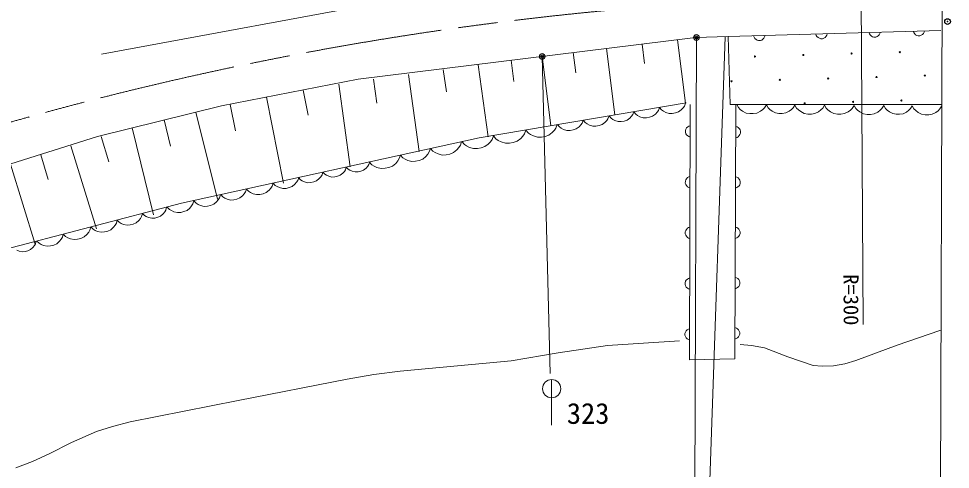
# Model space of a CAD drawing. Units: millimetres, scale not verified. Extents: x 40000 to 680000, y 20000 to 380000.
# Drawn here: x 476588 to 558382, y 267425 to 306964 of the extents above; entities that cross this region are included whole.
import ezdxf
from ezdxf.enums import TextEntityAlignment as Align

# ---------------------------------------------------------------- set-up
doc = ezdxf.new("R2010")
doc.units = ezdxf.units.MM
doc.header["$LTSCALE"] = 1000
doc.header["$PDMODE"] = 32
doc.header["$PDSIZE"] = 500
doc.linetypes.add('CHAIN', pattern=[18.5, 12, -1.5, 3.5, -1.5])
for name, color, linetype, lineweight in [('M-BGD', 7, 'Continuous', 13), ('M-BMK', 2, 'CHAIN', 13), ('M-BMK-OTRS', 5, 'Continuous', 13), ('M-STR-HTXT', 7, 'Continuous', 13), ('M-STR-STRC', 7, 'Continuous', 13)]:
    doc.layers.add(name, color=color, linetype=linetype, lineweight=lineweight)
doc.layers.add('M-OTRS', color=6, linetype='Continuous')
doc.styles.add('ＭＳ ゴシック', font='')
doc.styles.get('ＭＳ ゴシック').set_extended_font_data('MS Gothic')

msp = doc.modelspace()

# ---------------------------------------------------------------- linework, layer by layer
at = {"layer": 'M-BGD'}
for p, q in [((483862, 303858), (511990, 309047)), ((538882, 305384), (557559, 305937)), ((506407, 301645), (535999, 305313)), ((534440, 305120), (535131, 299544)), ((535999, 305313), (538882, 305384)), ((538882, 305384), (539040, 299419)), ((541111, 305450), (541154, 305331)), ((541154, 305331), (541217, 305233)), ((541217, 305233), (541320, 305136)), ((541320, 305136), (541422, 305079)), ((541822, 305090), (541920, 305153)), ((541920, 305153), (542017, 305256)), ((542017, 305256), (542074, 305358)), ((542074, 305358), (542110, 305479)), ((546568, 305611), (546611, 305492)), ((546611, 305492), (546674, 305394)), ((546674, 305394), (546777, 305297)), ((546777, 305297), (546879, 305240)), ((546879, 305240), (547000, 305204)), ((547000, 305204), (547160, 305208)), ((547160, 305208), (547279, 305252)), ((547279, 305252), (547377, 305315)), ((547377, 305315), (547474, 305418)), ((547474, 305418), (547531, 305519)), ((547531, 305519), (547567, 305641)), ((551237, 305749), (551281, 305631)), ((551281, 305631), (551344, 305532)), ((551344, 305532), (551446, 305435)), ((551446, 305435), (551548, 305378)), ((551548, 305378), (551669, 305342)), ((551669, 305342), (551829, 305347)), ((551829, 305347), (551948, 305390)), ((551948, 305390), (552046, 305453)), ((552046, 305453), (552143, 305556)), ((552143, 305556), (552200, 305658)), ((552200, 305658), (552237, 305779)), ((555118, 305865), (555162, 305746)), ((555162, 305746), (555225, 305648)), ((555225, 305648), (555328, 305551)), ((555328, 305551), (555429, 305494)), ((555429, 305494), (555551, 305457)), ((555551, 305457), (555710, 305462)), ((555710, 305462), (555829, 305506)), ((555829, 305506), (555927, 305569)), ((555927, 305569), (556024, 305672)), ((556024, 305672), (556081, 305773)), ((556081, 305773), (556118, 305895)), ((528204, 304347), (528924, 298539)), ((531322, 304733), (531533, 303026)), ((541422, 305079), (541543, 305042)), ((541543, 305042), (541703, 305047)), ((541703, 305047), (541822, 305090)), ((522551, 303646), (523302, 297583)), ((525280, 303984), (525500, 302209)), ((516927, 302926), (517803, 296606)), ((519821, 303308), (520052, 301446)), ((510806, 302078), (511743, 295320)), ((513866, 302502), (514137, 300548)), ((494387, 299326), (506407, 301645)), ((504686, 301230), (505692, 293973)), ((507746, 301654), (508037, 299553)), ((501556, 300701), (501993, 298486)), ((495156, 299436), (495611, 297134)), ((498356, 300069), (499844, 292539)), ((517019, 296515), (535195, 299572)), ((535033, 299295), (535131, 299544)), ((535474, 277045), (535552, 299427)), ((539040, 299419), (557630, 299419)), ((539543, 299419), (539465, 277123)), ((539630, 299419), (539784, 299158)), ((542072, 299143), (542230, 299402)), ((542230, 299402), (542378, 299151)), ((544578, 299137), (544730, 299386)), ((544730, 299386), (544884, 299125)), ((547172, 299110), (547330, 299369)), ((547330, 299369), (547484, 299108)), ((483504, 296636), (494387, 299326)), ((492154, 298774), (494046, 291118)), ((530499, 298549), (530593, 298788)), ((530593, 298788), (530767, 298584)), ((530767, 298584), (530926, 298470)), ((532242, 298410), (532492, 298591)), ((532492, 298591), (532650, 298758)), ((532650, 298758), (532764, 298917)), ((532764, 298917), (532862, 299166)), ((532862, 299166), (533036, 298962)), ((533036, 298962), (533195, 298849)), ((533195, 298849), (533399, 298743)), ((533399, 298743), (533694, 298652)), ((533694, 298652), (533974, 298652)), ((533974, 298652), (534246, 298697)), ((534246, 298697), (534511, 298788)), ((534511, 298788), (534760, 298970)), ((534760, 298970), (534919, 299136)), ((534919, 299136), (535033, 299295)), ((539784, 299158), (539939, 299001)), ((539939, 299001), (540146, 298844)), ((540146, 298844), (540457, 298686)), ((540457, 298686), (540769, 298632)), ((540769, 298632), (541081, 298630)), ((541081, 298630), (541393, 298680)), ((541393, 298680), (541706, 298834)), ((541706, 298834), (541915, 298988)), ((541915, 298988), (542072, 299143)), ((542378, 299151), (542527, 299000)), ((542527, 299000), (542726, 298849)), ((542726, 298849), (543025, 298697)), ((543025, 298697), (543325, 298645)), ((543325, 298645), (543625, 298643)), ((543625, 298643), (543925, 298691)), ((543925, 298691), (544226, 298839)), ((544226, 298839), (544427, 298988)), ((544427, 298988), (544578, 299137)), ((544884, 299125), (545039, 298968)), ((545039, 298968), (545246, 298810)), ((545246, 298810), (545557, 298652)), ((545557, 298652), (545869, 298598)), ((545869, 298598), (546181, 298596)), ((546181, 298596), (546493, 298646)), ((546493, 298646), (546806, 298800)), ((546806, 298800), (547015, 298955)), ((547015, 298955), (547172, 299110)), ((547484, 299108), (547639, 298951)), ((547639, 298951), (547846, 298793)), ((547846, 298793), (548157, 298635)), ((548157, 298635), (548469, 298581)), ((548469, 298581), (548781, 298579)), ((548781, 298579), (549093, 298629)), ((549093, 298629), (549406, 298783)), ((549406, 298783), (549615, 298938)), ((549615, 298938), (549772, 299093)), ((549772, 299093), (549930, 299352)), ((549930, 299352), (550084, 299091)), ((550084, 299091), (550239, 298934)), ((550239, 298934), (550446, 298777)), ((550446, 298777), (550757, 298618)), ((550757, 298618), (551069, 298564)), ((551069, 298564), (551381, 298562)), ((551381, 298562), (551693, 298612)), ((551693, 298612), (552006, 298766)), ((552006, 298766), (552215, 298921)), ((552215, 298921), (552372, 299076)), ((552372, 299076), (552530, 299335)), ((552530, 299335), (552678, 299084)), ((552678, 299084), (552827, 298933)), ((552827, 298933), (553026, 298782)), ((553026, 298782), (553325, 298630)), ((553325, 298630), (553625, 298578)), ((553625, 298578), (553925, 298576)), ((553925, 298576), (554225, 298624)), ((554225, 298624), (554526, 298772)), ((554526, 298772), (554727, 298921)), ((554727, 298921), (554878, 299070)), ((554878, 299070), (555030, 299319)), ((555030, 299319), (555184, 299058)), ((555184, 299058), (555339, 298901)), ((555339, 298901), (555546, 298743)), ((555546, 298743), (555857, 298585)), ((555857, 298585), (556169, 298531)), ((556481, 298529), (556793, 298579)), ((556793, 298579), (557106, 298733)), ((557106, 298733), (557315, 298888)), ((557315, 298888), (557472, 299043)), ((557472, 299043), (557630, 299302)), ((489350, 298080), (489917, 295786)), ((525943, 297640), (526056, 297798)), ((526056, 297798), (526155, 298048)), ((526155, 298048), (526329, 297844)), ((526329, 297844), (526487, 297730)), ((527803, 297670), (528053, 297851)), ((528053, 297851), (528212, 298018)), ((528212, 298018), (528325, 298177)), ((528325, 298177), (528423, 298426)), ((528423, 298426), (528590, 298231)), ((528590, 298231), (528742, 298122)), ((528742, 298122), (528937, 298021)), ((528937, 298021), (529219, 297934)), ((529219, 297934), (529487, 297934)), ((529487, 297934), (529747, 297978)), ((529747, 297978), (530000, 298065)), ((530000, 298065), (530239, 298238)), ((530239, 298238), (530391, 298397)), ((530391, 298397), (530499, 298549)), ((530926, 298470), (531130, 298364)), ((531130, 298364), (531425, 298274)), ((531425, 298274), (531705, 298274)), ((531705, 298274), (531977, 298319)), ((531977, 298319), (532242, 298410)), ((556169, 298531), (556481, 298529)), ((486546, 297387), (488436, 289743)), ((520999, 296862), (521119, 297178)), ((521119, 297178), (521334, 296932)), ((521334, 296932), (521529, 296796)), ((523131, 296739), (523433, 296964)), ((523433, 296964), (523624, 297168)), ((523624, 297168), (523760, 297363)), ((523760, 297363), (523876, 297668)), ((523886, 297670), (524060, 297465)), ((524060, 297465), (524219, 297352)), ((524219, 297352), (524423, 297246)), ((524423, 297246), (524718, 297155)), ((524718, 297155), (524998, 297155)), ((524998, 297155), (525270, 297201)), ((525270, 297201), (525535, 297292)), ((525535, 297292), (525784, 297473)), ((525784, 297473), (525943, 297640)), ((526487, 297730), (526692, 297624)), ((526692, 297624), (526987, 297534)), ((526987, 297534), (527266, 297534)), ((527266, 297534), (527539, 297579)), ((527539, 297579), (527803, 297670)), ((535167, 297272), (535126, 297152)), ((535126, 297152), (535126, 296992)), ((535126, 296992), (535166, 296872)), ((535227, 297372), (535167, 297272)), ((535327, 297472), (535227, 297372)), ((535427, 297532), (535327, 297472)), ((535547, 297571), (535427, 297532)), ((539656, 297471), (539536, 297511)), ((539756, 297410), (539656, 297471)), ((539856, 297310), (539756, 297410)), ((539915, 297210), (539856, 297310)), ((539914, 296810), (539954, 296930)), ((539955, 297090), (539915, 297210)), ((539954, 296930), (539955, 297090)), ((436915, 281983), (483504, 296636)), ((483820, 296634), (484508, 294396)), ((490884, 290763), (517019, 296515)), ((515370, 295865), (515474, 296175)), ((515507, 296181), (515722, 295934)), ((517820, 295966), (518012, 296171)), ((518012, 296171), (518148, 296366)), ((518148, 296366), (518264, 296671)), ((518264, 296671), (518486, 296416)), ((518486, 296416), (518688, 296275)), ((518688, 296275), (518947, 296144)), ((518947, 296144), (519320, 296034)), ((519673, 296037), (520015, 296098)), ((520015, 296098), (520348, 296216)), ((520348, 296216), (520660, 296448)), ((520660, 296448), (520858, 296660)), ((520858, 296660), (520999, 296862)), ((521529, 296796), (521778, 296670)), ((521778, 296670), (522139, 296563)), ((522139, 296563), (522479, 296567)), ((522479, 296567), (522810, 296625)), ((522810, 296625), (523131, 296739)), ((535166, 296872), (535226, 296772)), ((535226, 296772), (535325, 296672)), ((535325, 296672), (535425, 296612)), ((535425, 296612), (535545, 296571)), ((539533, 296511), (539653, 296551)), ((539653, 296551), (539753, 296610)), ((539753, 296610), (539854, 296710)), ((539854, 296710), (539914, 296810)), ((481171, 295819), (483418, 288513)), ((512639, 295274), (512739, 295573)), ((512739, 295573), (512963, 295336)), ((512963, 295336), (513164, 295208)), ((514767, 295216), (515059, 295453)), ((515059, 295453), (515242, 295665)), ((515242, 295665), (515370, 295865)), ((515722, 295934), (515916, 295798)), ((515916, 295798), (516166, 295672)), ((516166, 295672), (516527, 295566)), ((516527, 295566), (516867, 295569)), ((516867, 295569), (517198, 295628)), ((517198, 295628), (517519, 295742)), ((517519, 295742), (517820, 295966)), ((519320, 296034), (519673, 296037)), ((478522, 295004), (479181, 292859)), ((509688, 294270), (509870, 294483)), ((509870, 294483), (509998, 294683)), ((509998, 294683), (510102, 294992)), ((510102, 294992), (510319, 294764)), ((510319, 294764), (510512, 294640)), ((510512, 294640), (510757, 294528)), ((510757, 294528), (511109, 294440)), ((511437, 294457), (511753, 294526)), ((511753, 294526), (512058, 294649)), ((512058, 294649), (512340, 294877)), ((512340, 294877), (512516, 295081)), ((512516, 295081), (512639, 295274)), ((513164, 295208), (513419, 295092)), ((513419, 295092), (513783, 295000)), ((513783, 295000), (514123, 295017)), ((514123, 295017), (514451, 295090)), ((514451, 295090), (514767, 295216)), ((475872, 294189), (478025, 287191)), ((505180, 293565), (505276, 293715)), ((505276, 293715), (505354, 293947)), ((505354, 293947), (505522, 293769)), ((505522, 293769), (505672, 293673)), ((505672, 293673), (505863, 293586)), ((506638, 293585), (506875, 293680)), ((506875, 293680), (507094, 293857)), ((507094, 293857), (507231, 294016)), ((507231, 294016), (507327, 294166)), ((507327, 294166), (507405, 294399)), ((507368, 294391), (507592, 294153)), ((507592, 294153), (507792, 294025)), ((507792, 294025), (508047, 293909)), ((508047, 293909), (508411, 293818)), ((508411, 293818), (508752, 293835)), ((508752, 293835), (509080, 293907)), ((509080, 293907), (509396, 294034)), ((509396, 294034), (509688, 294270)), ((511109, 294440), (511437, 294457)), ((501094, 292774), (501179, 293028)), ((501154, 293023), (501330, 292836)), ((501330, 292836), (501488, 292736)), ((502748, 292743), (502977, 292929)), ((502977, 292929), (503121, 293095)), ((503121, 293095), (503221, 293253)), ((503221, 293253), (503303, 293496)), ((503303, 293496), (503471, 293318)), ((503471, 293318), (503621, 293222)), ((503621, 293222), (503812, 293135)), ((503812, 293135), (504085, 293066)), ((504085, 293066), (504341, 293079)), ((504341, 293079), (504587, 293133)), ((504587, 293133), (504824, 293229)), ((504824, 293229), (505043, 293406)), ((505043, 293406), (505180, 293565)), ((505863, 293586), (506136, 293517)), ((506136, 293517), (506391, 293531)), ((506391, 293531), (506638, 293585)), ((535216, 292922), (535156, 292822)), ((535317, 293022), (535216, 292922)), ((535417, 293082), (535317, 293022)), ((535537, 293121), (535417, 293082)), ((539641, 293057), (539521, 293097)), ((539741, 292997), (539641, 293057)), ((539840, 292896), (539741, 292997)), ((539900, 292796), (539840, 292896)), ((496503, 291764), (496589, 292018)), ((496589, 292018), (496781, 291815)), ((498577, 291915), (498734, 292097)), ((498734, 292097), (498844, 292269)), ((498844, 292269), (498933, 292534)), ((498933, 292534), (499117, 292339)), ((499117, 292339), (499281, 292234)), ((499281, 292234), (499491, 292139)), ((499491, 292139), (499790, 292063)), ((499790, 292063), (500069, 292078)), ((500069, 292078), (500339, 292137)), ((500339, 292137), (500599, 292241)), ((500599, 292241), (500838, 292435)), ((500838, 292435), (500988, 292610)), ((500988, 292610), (501094, 292774)), ((501488, 292736), (501688, 292645)), ((501688, 292645), (501974, 292573)), ((501974, 292573), (502241, 292586)), ((502241, 292586), (502499, 292643)), ((502499, 292643), (502748, 292743)), ((535116, 292702), (535115, 292542)), ((535115, 292542), (535155, 292422)), ((535156, 292822), (535116, 292702)), ((535155, 292422), (535215, 292322)), ((535215, 292322), (535315, 292222)), ((535315, 292222), (535415, 292162)), ((535415, 292162), (535534, 292121)), ((539517, 292097), (539638, 292137)), ((539638, 292137), (539738, 292197)), ((539738, 292197), (539838, 292296)), ((539838, 292296), (539899, 292396)), ((539899, 292396), (539939, 292516)), ((539940, 292676), (539900, 292796)), ((539939, 292516), (539940, 292676)), ((494112, 291077), (494219, 291249)), ((494219, 291249), (494306, 291516)), ((494343, 291524), (494527, 291329)), ((494527, 291329), (494691, 291224)), ((494691, 291224), (494901, 291128)), ((495749, 291127), (496008, 291231)), ((496008, 291231), (496248, 291425)), ((496248, 291425), (496398, 291599)), ((496398, 291599), (496503, 291764)), ((496781, 291815), (496953, 291705)), ((496953, 291705), (497171, 291606)), ((497171, 291606), (497483, 291527)), ((497483, 291527), (497775, 291542)), ((497775, 291542), (498056, 291604)), ((498056, 291604), (498327, 291713)), ((498327, 291713), (498577, 291915)), ((468308, 284885), (490884, 290763)), ((489510, 290177), (489582, 290423)), ((489629, 290434), (489823, 290233)), ((491619, 290352), (491773, 290536)), ((491773, 290536), (491881, 290709)), ((491881, 290709), (491967, 290975)), ((491967, 290975), (492162, 290774)), ((492162, 290774), (492334, 290666)), ((492334, 290666), (492554, 290569)), ((492554, 290569), (492867, 290493)), ((492867, 290493), (493158, 290511)), ((493158, 290511), (493439, 290576)), ((493439, 290576), (493709, 290688)), ((493709, 290688), (493957, 290893)), ((493957, 290893), (494112, 291077)), ((494901, 291128), (495200, 291053)), ((495200, 291053), (495479, 291067)), ((495479, 291067), (495749, 291127)), ((487279, 289444), (487377, 289612)), ((487377, 289612), (487453, 289869)), ((487453, 289869), (487636, 289690)), ((487636, 289690), (487797, 289595)), ((487797, 289595), (488001, 289512)), ((488812, 289541), (489056, 289650)), ((489056, 289650), (489278, 289844)), ((489278, 289844), (489415, 290016)), ((489415, 290016), (489510, 290177)), ((489823, 290233), (489996, 290125)), ((489996, 290125), (490216, 290028)), ((490216, 290028), (490529, 289953)), ((490529, 289953), (490820, 289971)), ((490820, 289971), (491101, 290036)), ((491101, 290036), (491370, 290147)), ((491370, 290147), (491619, 290352)), ((484916, 288663), (485066, 288851)), ((485066, 288851), (485169, 289027)), ((485169, 289027), (485248, 289295)), ((485227, 289290), (485419, 289102)), ((485419, 289102), (485587, 289003)), ((485587, 289003), (485800, 288916)), ((485800, 288916), (486102, 288852)), ((486102, 288852), (486380, 288877)), ((486380, 288877), (486648, 288946)), ((486648, 288946), (486903, 289061)), ((486903, 289061), (487135, 289264)), ((487135, 289264), (487279, 289444)), ((488001, 289512), (488290, 289450)), ((488290, 289450), (488556, 289474)), ((488556, 289474), (488812, 289541)), ((480427, 287792), (480506, 288061)), ((480506, 288061), (480714, 287856)), ((482327, 287811), (482580, 288032)), ((482580, 288032), (482736, 288228)), ((482736, 288228), (482843, 288411)), ((482843, 288411), (482925, 288690)), ((482925, 288690), (483125, 288494)), ((483125, 288494), (483301, 288391)), ((483301, 288391), (483523, 288300)), ((483523, 288300), (483838, 288234)), ((483838, 288234), (484129, 288260)), ((484129, 288260), (484407, 288332)), ((484407, 288332), (484674, 288451)), ((484674, 288451), (484916, 288663)), ((535146, 288372), (535105, 288252)), ((535105, 288252), (535105, 288092)), ((535105, 288092), (535145, 287972)), ((535145, 287972), (535204, 287872)), ((535206, 288472), (535146, 288372)), ((535306, 288572), (535206, 288472)), ((535406, 288631), (535306, 288572)), ((535526, 288671), (535406, 288631)), ((539625, 288643), (539506, 288684)), ((539725, 288583), (539625, 288643)), ((539825, 288483), (539725, 288583)), ((539823, 287883), (539883, 287982)), ((539884, 288382), (539825, 288483)), ((539883, 287982), (539923, 288102)), ((539924, 288262), (539884, 288382)), ((539923, 288102), (539924, 288262)), ((477979, 287056), (478069, 287209)), ((478069, 287209), (478138, 287444)), ((478183, 287456), (478383, 287260)), ((478383, 287260), (478559, 287157)), ((478559, 287157), (478781, 287066)), ((479665, 287098), (479932, 287217)), ((479932, 287217), (480174, 287429)), ((480174, 287429), (480324, 287616)), ((480324, 287616), (480427, 287792)), ((480714, 287856), (480897, 287749)), ((480897, 287749), (481128, 287654)), ((481128, 287654), (481456, 287585)), ((481456, 287585), (481759, 287612)), ((481759, 287612), (482050, 287687)), ((482050, 287687), (482327, 287811)), ((535204, 287872), (535304, 287772)), ((535304, 287772), (535404, 287711)), ((535404, 287711), (535524, 287671)), ((539502, 287684), (539622, 287723)), ((539622, 287723), (539722, 287783)), ((539722, 287783), (539823, 287883)), ((476435, 286653), (476629, 286574)), ((476629, 286574), (476905, 286515)), ((476905, 286515), (477159, 286538)), ((477159, 286538), (477403, 286602)), ((477403, 286602), (477636, 286706)), ((477636, 286706), (477848, 286891)), ((477848, 286891), (477979, 287056)), ((478781, 287066), (479096, 286999)), ((479096, 286999), (479387, 287025)), ((479387, 287025), (479665, 287098)), ((535135, 283922), (535095, 283802)), ((535195, 284022), (535135, 283922)), ((535295, 284121), (535195, 284022)), ((535396, 284181), (535295, 284121)), ((535516, 284221), (535396, 284181)), ((539610, 284230), (539490, 284270)), ((539710, 284169), (539610, 284230)), ((539809, 284069), (539710, 284169)), ((539869, 283969), (539809, 284069)), ((539909, 283849), (539869, 283969)), ((539908, 283689), (539909, 283849)), ((535095, 283802), (535094, 283642)), ((535094, 283642), (535134, 283522)), ((535134, 283522), (535194, 283422)), ((535194, 283422), (535294, 283321)), ((535294, 283321), (535393, 283261)), ((535393, 283261), (535513, 283221)), ((539486, 283270), (539607, 283310)), ((539607, 283310), (539707, 283369)), ((539707, 283369), (539807, 283469)), ((539807, 283469), (539868, 283569)), ((539868, 283569), (539908, 283689)), ((535505, 279771), (535385, 279731)), ((539594, 279816), (539475, 279856)), ((539694, 279756), (539594, 279816)), ((539794, 279655), (539694, 279756)), ((535124, 279471), (535084, 279352)), ((535084, 279352), (535084, 279192)), ((535084, 279192), (535123, 279072)), ((535123, 279072), (535183, 278971)), ((535185, 279571), (535124, 279471)), ((535183, 278971), (535283, 278871)), ((535285, 279671), (535185, 279571)), ((535385, 279731), (535285, 279671)), ((539591, 278896), (539691, 278956)), ((539691, 278956), (539792, 279055)), ((539792, 279055), (539852, 279155)), ((539853, 279555), (539794, 279655)), ((539852, 279155), (539892, 279275)), ((539893, 279435), (539853, 279555)), ((539892, 279275), (539893, 279435)), ((535283, 278871), (535383, 278811)), ((535383, 278811), (535503, 278771)), ((539471, 278856), (539591, 278896)), ((539465, 277123), (535474, 277045))]:
    msp.add_line(p, q, dxfattribs=at)
for points in [[(539917, 278375), (540921, 278297), (542065, 278091), (544107, 277286), (546338, 276550), (547140, 276464), (548134, 276497), (549113, 276676), (550074, 276970), (553718, 278321), (557467, 279597), (557571, 279626)], [(476332, 267554), (477808, 268120), (479262, 268792), (481241, 269769), (483435, 270734), (484831, 271194), (486382, 271584), (495847, 273463), (505420, 275338), (507783, 275751), (510073, 276049), (519834, 276957), (523947, 277661), (528269, 278294), (534605, 278692)]]:
    msp.add_lwpolyline(points, dxfattribs=at)
for centre, radius in [((536089, 305315), 250), ((536089, 305315), 150), ((536089, 305315), 50), ((541230, 303649), 50), ((545471, 303775), 50), ((549711, 303902), 50), ((553952, 304028), 50), ((551895, 301844), 50), ((556136, 301970), 50), ((539173, 301466), 50), ((543413, 301592), 50), ((547654, 301718), 50), ((545597, 299535), 50), ((549838, 299661), 50), ((554078, 299787), 50)]:
    msp.add_circle(centre, radius, dxfattribs=at)
at = {"layer": 'M-BMK'}
msp.add_arc((555181, 18858), 290078, 90.91681, 108.05011, dxfattribs=at)
at = {"layer": 'M-BMK-OTRS'}
msp.add_line((557658, 308927), (557521, 263125), dxfattribs=at)
at = {"layer": 'M-OTRS'}
msp.add_point((558132, 306707), dxfattribs=at)
at = {"layer": 'M-STR-HTXT'}
for p, q in [((550540, 308899), (550736, 280125)), ((535946, 263769), (536089, 305315)), ((538611, 305377), (537170, 263815))]:
    msp.add_line(p, q, dxfattribs=at)
for radius in [250, 150, 50]:
    msp.add_circle((536089, 305315), radius, dxfattribs=at)
at = {"layer": 'M-STR-STRC'}
for p, q in [((522551, 303646), (523248, 275821)), ((523377, 275301), (523377, 271301))]:
    msp.add_line(p, q, dxfattribs=at)
for centre, radius in [((522551, 303646), 250), ((522551, 303646), 150), ((522551, 303646), 50), ((523377, 274501), 800)]:
    msp.add_circle(centre, radius, dxfattribs=at)

# ---------------------------------------------------------------- texts
at = {"layer": 'M-STR-HTXT', "style": 'ＭＳ ゴシック'}
msp.add_text('R=300', height=1320, rotation=270.282, dxfattribs=at).set_placement((548603, 284538), align=Align.BOTTOM_LEFT)
at = {"layer": 'M-STR-STRC', "style": 'ＭＳ ゴシック'}
msp.add_text('323', height=1833, dxfattribs=at).set_placement((524712, 270866), align=Align.BOTTOM_LEFT)

doc.saveas('drawing.dxf')
